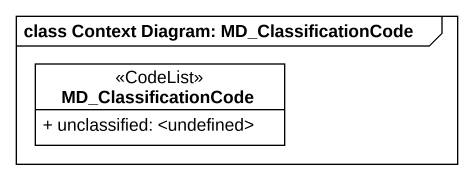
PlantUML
@startuml
mainframe class Context Diagram: MD_ClassificationCode
hide circle
hide empty members
skinparam classAttributeIconSize 0
class MD_ClassificationCode <<CodeList>> #FFFFFF {
  + unclassified: <undefined>
}
@enduml
